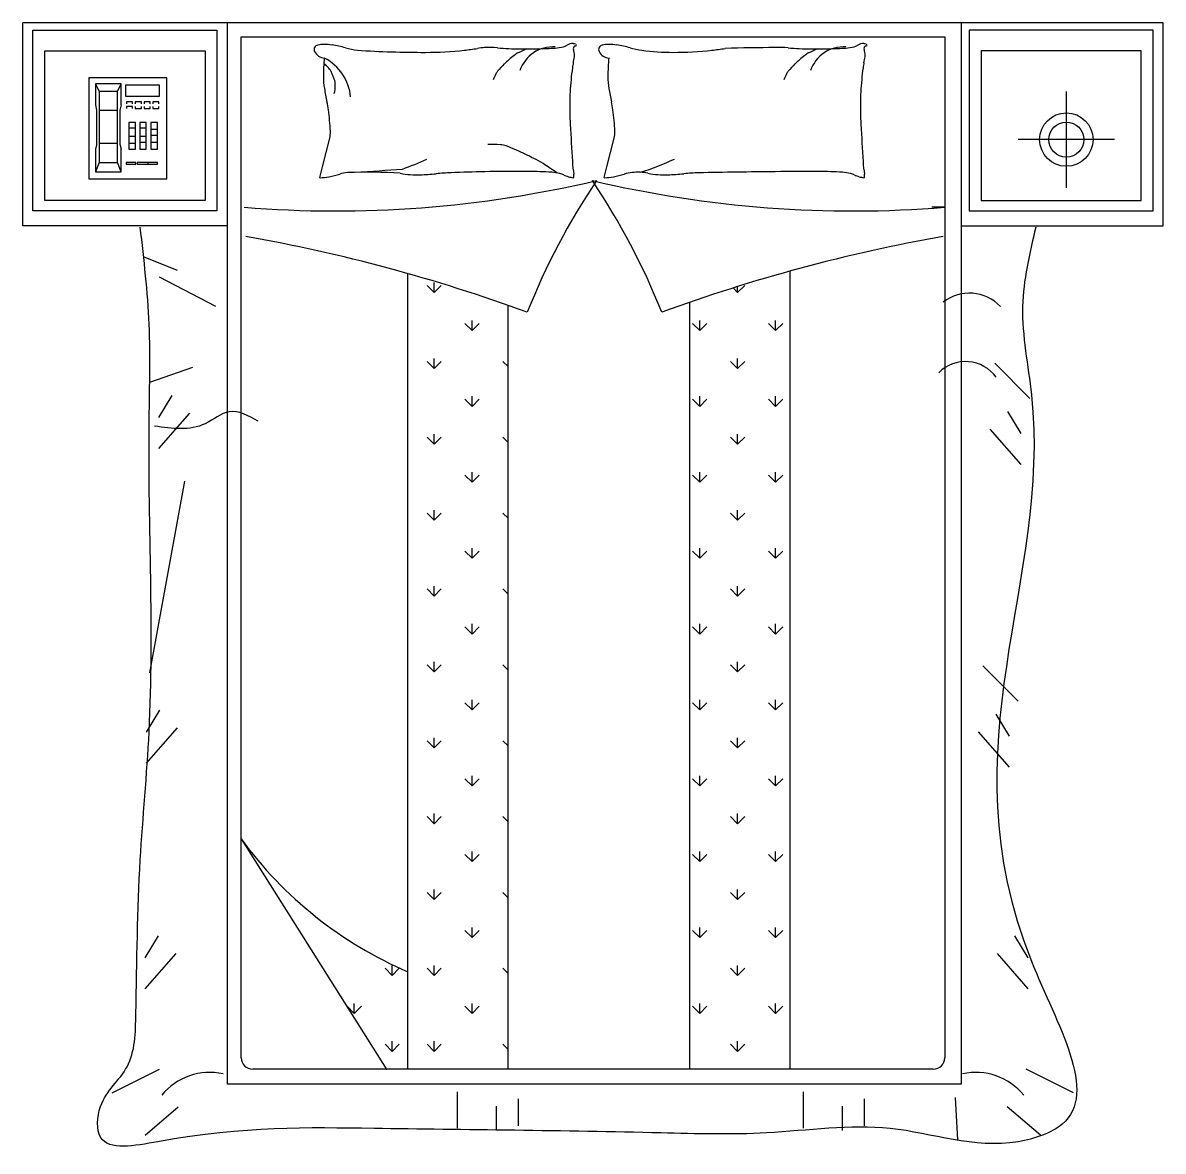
# Model space of a CAD drawing. Header units: inches. Extents: x 11.4 to 53.9, y 13.7 to 38.5.
# Drawn here: x 20.312 to 22.693, y 31.163 to 33.518 of the extents above; entities that cross this region are included whole.
import ezdxf

# ---------------------------------------------------------------- set-up
doc = ezdxf.new("R2010")
doc.units = ezdxf.units.IN
doc.header["$MEASUREMENT"] = 0
for name, color, linetype in [('02', 2, 'Continuous'), ('1', 1, 'Continuous'), ('4', 4, 'Continuous')]:
    doc.layers.add(name, color=color, linetype=linetype)

msp = doc.modelspace()

# ---------------------------------------------------------------- linework, layer by layer
at = {"layer": '02'}
for p, q in [((20.3334, 33.1257, -0.2586), (20.3334, 33.503, -0.2586)), ((20.3334, 33.503, -0.2586), (20.7176, 33.503, -0.2586)), ((20.7176, 33.503, -0.2586), (20.7176, 33.1257, -0.2586)), ((22.2879, 33.503, -0.2586), (22.2879, 33.1257, -0.2586)), ((22.6722, 33.503, -0.2586), (22.2879, 33.503, -0.2586)), ((22.6722, 33.1257, -0.2586), (22.6722, 33.503, -0.2586)), ((20.3586, 33.1472, -0.2586), (20.3586, 33.4598, -0.2586)), ((20.3586, 33.4598, -0.2586), (20.6927, 33.4598, -0.2586)), ((20.6927, 33.4598, -0.2586), (20.6927, 33.1472, -0.2586)), ((22.3129, 33.4598, -0.2586), (22.3129, 33.1472, -0.2586)), ((22.6469, 33.4598, -0.2586), (22.3129, 33.4598, -0.2586)), ((22.6469, 33.1472, -0.2586), (22.6469, 33.4598, -0.2586)), ((20.9379, 33.2173), (20.953, 33.2775)), ((21.5319, 33.2173), (21.5469, 33.2775)), ((20.9324, 33.1954), (20.9379, 33.2173)), ((21.5264, 33.1954), (21.5319, 33.2173)), ((20.6927, 33.1472, -0.2586), (20.3586, 33.1472, -0.2586)), ((22.3129, 33.1472, -0.2586), (22.6469, 33.1472, -0.2586)), ((20.7176, 33.1257, -0.2586), (20.3334, 33.1257, -0.2586)), ((22.2371, 33.133, -0.2586), (22.2105, 33.133, -0.2586)), ((22.2879, 33.1257, -0.2586), (22.6722, 33.1257, -0.2586)), ((20.5637, 33.0301, -0.2586), (20.6345, 33.0018, -0.2586)), ((21.9144, 31.3337, -0.2586), (21.9144, 32.9999, -0.2586)), ((20.5967, 32.9876, -0.2586), (20.7147, 32.9263, -0.2586)), ((21.1164, 31.3337, -0.2586), (21.1164, 32.9945, -0.2586)), ((21.1712, 32.9549), (21.1712, 32.9759)), ((21.1712, 32.9549), (21.1563, 32.9698)), ((21.1712, 32.9549), (21.186, 32.9698)), ((21.8047, 32.9549), (21.7951, 32.9646)), ((21.8047, 32.9549), (21.8196, 32.9698)), ((21.8047, 32.9549), (21.8047, 32.9676)), ((21.3257, 31.3337, -0.2586), (21.3257, 32.9282, -0.2586)), ((21.7051, 31.3337, -0.2586), (21.7051, 32.9348, -0.2586)), ((21.2504, 32.8758), (21.2355, 32.8906)), ((21.2504, 32.8758), (21.2504, 32.8968)), ((21.2504, 32.8758), (21.2652, 32.8906)), ((21.7255, 32.8758), (21.7107, 32.8906)), ((21.7255, 32.8758), (21.7255, 32.8968)), ((21.7255, 32.8758), (21.7404, 32.8906)), ((21.8839, 32.8758), (21.8691, 32.8906)), ((21.8839, 32.8758), (21.8839, 32.8968)), ((21.8839, 32.8758), (21.8988, 32.8906)), ((21.1712, 32.7966), (21.1563, 32.8114)), ((21.1712, 32.7966), (21.1712, 32.8176)), ((21.1712, 32.7966), (21.186, 32.8114)), ((21.3257, 32.8004), (21.3147, 32.8114)), ((21.8047, 32.7966), (21.7899, 32.8114)), ((21.8047, 32.7966), (21.8047, 32.8176)), ((21.8047, 32.7966), (21.8196, 32.8114)), ((20.5778, 32.7677, -0.2586), (20.6675, 32.799, -0.2586)), ((22.4151, 32.7341, -0.2586), (22.3414, 32.8077, -0.2586)), ((20.5962, 32.6941, -0.2586), (20.6239, 32.7401, -0.2586)), ((21.2504, 32.7174), (21.2504, 32.7384)), ((21.7255, 32.7174), (21.7255, 32.7384)), ((21.8839, 32.7174), (21.8839, 32.7384)), ((21.2504, 32.7174), (21.2355, 32.7322)), ((21.2504, 32.7174), (21.2652, 32.7322)), ((21.7255, 32.7174), (21.7107, 32.7322)), ((21.7255, 32.7174), (21.7404, 32.7322)), ((21.8839, 32.7174), (21.8691, 32.7322)), ((21.8839, 32.7174), (21.8988, 32.7322)), ((20.5962, 32.6297, -0.2586), (20.6607, 32.7033, -0.2586)), ((22.3966, 32.6605, -0.2586), (22.369, 32.7065, -0.2586)), ((22.3966, 32.5961, -0.2586), (22.3322, 32.6697, -0.2586)), ((21.1712, 32.6382), (21.1563, 32.653)), ((21.1712, 32.6382), (21.1712, 32.6592)), ((21.1712, 32.6382), (21.186, 32.653)), ((21.3257, 32.642), (21.3147, 32.653)), ((21.8047, 32.6382), (21.7899, 32.653)), ((21.8047, 32.6382), (21.8047, 32.6592)), ((21.8047, 32.6382), (21.8196, 32.653)), ((21.2504, 32.559), (21.2355, 32.5738)), ((21.2504, 32.559), (21.2504, 32.58)), ((21.2504, 32.559), (21.2652, 32.5738)), ((21.7255, 32.559), (21.7107, 32.5738)), ((21.7255, 32.559), (21.7255, 32.58)), ((21.7255, 32.559), (21.7404, 32.5738)), ((21.8839, 32.559), (21.8691, 32.5738)), ((21.8839, 32.559), (21.8839, 32.58)), ((21.8839, 32.559), (21.8988, 32.5738)), ((20.5773, 32.161, -0.2586), (20.6509, 32.5612, -0.2586)), ((21.1712, 32.4798), (21.1712, 32.5008)), ((21.8047, 32.4798), (21.8047, 32.5008)), ((21.1712, 32.4798), (21.1563, 32.4946)), ((21.1712, 32.4798), (21.186, 32.4946)), ((21.3257, 32.4837), (21.3147, 32.4946)), ((21.8047, 32.4798), (21.7899, 32.4946)), ((21.8047, 32.4798), (21.8196, 32.4946)), ((21.2504, 32.4006), (21.2355, 32.4154)), ((21.2504, 32.4006), (21.2504, 32.4216)), ((21.2504, 32.4006), (21.2652, 32.4154)), ((21.7255, 32.4006), (21.7107, 32.4154)), ((21.7255, 32.4006), (21.7255, 32.4216)), ((21.7255, 32.4006), (21.7404, 32.4154)), ((21.8839, 32.4006), (21.8691, 32.4154)), ((21.8839, 32.4006), (21.8839, 32.4216)), ((21.8839, 32.4006), (21.8988, 32.4154)), ((21.1712, 32.3214), (21.1563, 32.3362)), ((21.1712, 32.3214), (21.1712, 32.3424)), ((21.1712, 32.3214), (21.186, 32.3362)), ((21.3257, 32.3253), (21.3147, 32.3362)), ((21.8047, 32.3214), (21.7899, 32.3362)), ((21.8047, 32.3214), (21.8047, 32.3424)), ((21.8047, 32.3214), (21.8196, 32.3362)), ((21.2504, 32.2422), (21.2504, 32.2632)), ((21.7255, 32.2422), (21.7255, 32.2632)), ((21.8839, 32.2422), (21.8839, 32.2632)), ((21.2504, 32.2422), (21.2355, 32.257)), ((21.2504, 32.2422), (21.2652, 32.257)), ((21.7255, 32.2422), (21.7107, 32.257)), ((21.7255, 32.2422), (21.7404, 32.257)), ((21.8839, 32.2422), (21.8691, 32.257)), ((21.8839, 32.2422), (21.8988, 32.257)), ((21.1712, 32.163), (21.1563, 32.1778)), ((21.1712, 32.163), (21.1712, 32.184)), ((21.1712, 32.163), (21.186, 32.1778)), ((21.3257, 32.1669), (21.3147, 32.1778)), ((21.8047, 32.163), (21.7899, 32.1778)), ((21.8047, 32.163), (21.8047, 32.184)), ((21.8047, 32.163), (21.8196, 32.1778)), ((22.3904, 32.1023, -0.2586), (22.3167, 32.1759, -0.2586)), ((21.2504, 32.0838), (21.2355, 32.0986)), ((21.2504, 32.0838), (21.2504, 32.1048)), ((21.2504, 32.0838), (21.2652, 32.0986)), ((21.7255, 32.0838), (21.7107, 32.0986)), ((21.7255, 32.0838), (21.7255, 32.1048)), ((21.7255, 32.0838), (21.7404, 32.0986)), ((21.8839, 32.0838), (21.8691, 32.0986)), ((21.8839, 32.0838), (21.8839, 32.1048)), ((21.8839, 32.0838), (21.8988, 32.0986)), ((20.5705, 32.0371, -0.2586), (20.5981, 32.0831, -0.2586)), ((22.372, 32.0287, -0.2586), (22.3444, 32.0747, -0.2586)), ((20.5705, 31.9727, -0.2586), (20.635, 32.0463, -0.2586)), ((21.1712, 32.0046), (21.1712, 32.0256)), ((21.8047, 32.0046), (21.8047, 32.0256)), ((22.372, 31.9643, -0.2586), (22.3075, 32.0379, -0.2586)), ((21.1712, 32.0046), (21.1563, 32.0194)), ((21.1712, 32.0046), (21.186, 32.0194)), ((21.3257, 32.0085), (21.3147, 32.0194)), ((21.8047, 32.0046), (21.7899, 32.0194)), ((21.8047, 32.0046), (21.8196, 32.0194)), ((21.2504, 31.9254), (21.2355, 31.9402)), ((21.2504, 31.9254), (21.2504, 31.9464)), ((21.2504, 31.9254), (21.2652, 31.9402)), ((21.7255, 31.9254), (21.7107, 31.9402)), ((21.7255, 31.9254), (21.7255, 31.9464)), ((21.7255, 31.9254), (21.7404, 31.9402)), ((21.8839, 31.9254), (21.8691, 31.9402)), ((21.8839, 31.9254), (21.8839, 31.9464)), ((21.8839, 31.9254), (21.8988, 31.9402)), ((21.1712, 31.8462), (21.1563, 31.8611)), ((21.1712, 31.8462), (21.1712, 31.8672)), ((21.1712, 31.8462), (21.186, 31.8611)), ((21.3257, 31.8501), (21.3147, 31.8611)), ((21.8047, 31.8462), (21.7899, 31.8611)), ((21.8047, 31.8462), (21.8047, 31.8672)), ((21.8047, 31.8462), (21.8196, 31.8611)), ((20.7679, 31.8146, -0.2586), (21.0721, 31.3326, -0.2586)), ((21.2504, 31.767), (21.2504, 31.788)), ((21.7255, 31.767), (21.7255, 31.788)), ((21.8839, 31.767), (21.8839, 31.788)), ((21.2504, 31.767), (21.2355, 31.7819)), ((21.2504, 31.767), (21.2652, 31.7819)), ((21.7255, 31.767), (21.7107, 31.7819)), ((21.7255, 31.767), (21.7404, 31.7819)), ((21.8839, 31.767), (21.8691, 31.7819)), ((21.8839, 31.767), (21.8988, 31.7819)), ((21.1712, 31.6878), (21.1563, 31.7027)), ((21.1712, 31.6878), (21.1712, 31.7088)), ((21.1712, 31.6878), (21.186, 31.7027)), ((21.3257, 31.6917), (21.3147, 31.7027)), ((21.8047, 31.6878), (21.7899, 31.7027)), ((21.8047, 31.6878), (21.8047, 31.7088)), ((21.8047, 31.6878), (21.8196, 31.7027)), ((21.2504, 31.6086), (21.2355, 31.6235)), ((21.2504, 31.6086), (21.2504, 31.6296)), ((21.2504, 31.6086), (21.2652, 31.6235)), ((21.7255, 31.6086), (21.7107, 31.6235)), ((21.7255, 31.6086), (21.7255, 31.6296)), ((21.7255, 31.6086), (21.7404, 31.6235)), ((21.8839, 31.6086), (21.8691, 31.6235)), ((21.8839, 31.6086), (21.8839, 31.6296)), ((21.8839, 31.6086), (21.8988, 31.6235)), ((20.5678, 31.5659, -0.2586), (20.5954, 31.6119, -0.2586)), ((22.4114, 31.5659, -0.2586), (22.3838, 31.6119, -0.2586)), ((20.5678, 31.5015, -0.2586), (20.6323, 31.5751, -0.2586)), ((22.4114, 31.5015, -0.2586), (22.347, 31.5751, -0.2586)), ((21.0836, 31.5294), (21.0836, 31.5504)), ((21.1712, 31.5294), (21.1712, 31.5504)), ((21.8047, 31.5294), (21.8047, 31.5504)), ((20.9391, 31.5433), (20.9401, 31.5443)), ((21.0836, 31.5294), (21.0687, 31.5443)), ((21.0836, 31.5294), (21.0984, 31.5443)), ((21.1712, 31.5294), (21.1563, 31.5443)), ((21.1712, 31.5294), (21.186, 31.5443)), ((21.3257, 31.5333), (21.3147, 31.5443)), ((21.8047, 31.5294), (21.7899, 31.5443)), ((21.8047, 31.5294), (21.8196, 31.5443)), ((21.0044, 31.4502), (20.9896, 31.4651)), ((21.0044, 31.4502), (21.0044, 31.4712)), ((21.0044, 31.4502), (21.0193, 31.4651)), ((21.2504, 31.4502), (21.2355, 31.4651)), ((21.2504, 31.4502), (21.2504, 31.4712)), ((21.2504, 31.4502), (21.2652, 31.4651)), ((21.7255, 31.4502), (21.7107, 31.4651)), ((21.7255, 31.4502), (21.7255, 31.4712)), ((21.7255, 31.4502), (21.7404, 31.4651)), ((21.8839, 31.4502), (21.8691, 31.4651)), ((21.8839, 31.4502), (21.8839, 31.4712)), ((21.8839, 31.4502), (21.8988, 31.4651)), ((21.0836, 31.371), (21.0687, 31.3859)), ((21.0836, 31.371), (21.0836, 31.392)), ((21.0836, 31.371), (21.0984, 31.3859)), ((21.1712, 31.371), (21.1563, 31.3859)), ((21.1712, 31.371), (21.1712, 31.392)), ((21.1712, 31.371), (21.186, 31.3859)), ((21.3257, 31.3749), (21.3147, 31.3859)), ((21.8047, 31.371), (21.7899, 31.3859)), ((21.8047, 31.371), (21.8047, 31.392)), ((21.8047, 31.371), (21.8196, 31.3859)), ((20.4988, 31.2847, -0.2586), (20.5974, 31.3339, -0.2586)), ((22.5058, 31.2847, -0.2586), (22.4073, 31.3339, -0.2586)), ((21.2199, 31.2106, -0.2586), (21.2199, 31.2868, -0.2586)), ((21.9425, 31.2106, -0.2586), (21.9425, 31.2868, -0.2586)), ((21.3471, 31.2157, -0.2586), (21.3471, 31.2716, -0.2586)), ((22.0697, 31.2157, -0.2586), (22.0697, 31.2716, -0.2586)), ((22.2643, 31.1862, -0.2586), (22.2594, 31.2748, -0.2586)), ((20.5678, 31.196, -0.2586), (20.6368, 31.2551, -0.2586)), ((21.3013, 31.2055, -0.2586), (21.3013, 31.2563, -0.2586)), ((22.0239, 31.2055, -0.2586), (22.0239, 31.2563, -0.2586)), ((22.4368, 31.196, -0.2586), (22.3678, 31.2551, -0.2586))]:
    msp.add_line(p, q, dxfattribs=at)
for centre, radius, start, end in [((20.9302, 33.4623), 0.00957, 101.2724, 206.5805), ((20.9439, 33.4692), 0.0249, 206.5805, 265.5998), ((20.9412, 33.4071), 0.0659, 90, 101.2724), ((20.9412, 33.3555), 0.1175, 81.5628, 90), ((20.9259, 33.252), 0.2222, 74.256, 81.5628), ((21.0341, 33.6358), 0.1766, 254.256, 262.4531), ((21.1531, 35.8041), 2.3477, 266.5273, 270.0015), ((21.1531, 34.2211), 0.7647, 270, 276.0867), ((21.1933, 33.8444), 0.3858, 276.0867, 280.1899), ((21.2812, 33.3553), 0.1111, 92.5386, 100.1899), ((21.2856, 33.2553), 0.2112, 85.1982, 92.5386), ((21.3566, 34.1001), 0.6366, 265.1982, 269.4243), ((21.3727, 33.406), 0.056, 117.2396, 128.3886), ((21.4251, 33.304), 0.1706, 110.8603, 117.2396), ((21.4188, 33.3955), 0.0723, 85.7841, 161.5603), ((21.3612, 34.5528), 1.0893, 269.4243, 271.9079), ((21.3775, 34.0621), 0.5984, 271.9079, 275.2592), ((21.4288, 33.5054), 0.0393, 275.2592, 300.6513), ((21.4595, 33.4535), 0.0211, 85.6975, 120.6513), ((21.4597, 33.4562), 0.0183, 68.2117, 85.6975), ((21.473, 33.4634), 0.0114, 158.0096, 201.421), ((21.4402, 33.4505), 0.0239, 351.8665, 21.421), ((21.4654, 33.4665), 0.00312, 78.1069, 158.0096), ((21.4664, 33.4712), 0.00169, 258.1069, 68.286), ((21.5241, 33.4623), 0.00957, 101.2724, 206.5805), ((21.5379, 33.4692), 0.0249, 206.5805, 265.5998), ((21.5352, 33.4071), 0.0659, 90, 101.2724), ((21.5352, 33.3555), 0.1175, 81.5628, 90), ((21.5198, 33.252), 0.2222, 74.256, 81.5628), ((21.628, 33.6358), 0.1766, 254.256, 262.4531), ((21.6702, 33.9541), 0.4977, 262.4531, 270), ((21.6702, 34.2211), 0.7647, 270, 276.0867), ((21.7103, 33.8444), 0.3858, 276.0867, 280.1899), ((21.9176, 27.9495), 5.5169, 90.358, 91.4435), ((21.8925, 33.2553), 0.2112, 85.1982, 92.5386), ((21.9634, 34.1001), 0.6366, 265.1982, 269.4243), ((21.9795, 33.406), 0.056, 117.2396, 128.3886), ((22.0319, 33.304), 0.1706, 110.8603, 117.2396), ((22.0256, 33.3955), 0.0723, 85.7841, 161.5603), ((21.968, 34.5528), 1.0893, 269.4243, 271.9079), ((21.9843, 34.0621), 0.5984, 271.9079, 275.2592), ((22.0356, 33.5054), 0.0393, 275.2592, 300.6513), ((22.0663, 33.4535), 0.0211, 85.6975, 120.6513), ((22.0665, 33.4562), 0.0183, 68.2117, 85.6975), ((22.0798, 33.4634), 0.0114, 158.0096, 201.421), ((22.047, 33.4505), 0.0239, 351.8665, 21.421), ((22.0722, 33.4665), 0.00312, 78.1069, 158.0096), ((22.0732, 33.4712), 0.00169, 258.1069, 68.286), ((21.2983, 33.4057), 0.3585, 173.7676, 180), ((20.9021, 33.3799), 0.0655, 41.4429, 53.7359), ((20.8953, 33.3536), 0.102, 5.6311, 62.7964), ((21.4312, 33.3136), 0.1642, 133.8115, 140.9651), ((21.5152, 33.226), 0.2855, 128.3886, 133.8115), ((21.603, 33.4045), 0.1446, 167.8905, 172.3191), ((21.2863, 33.4725), 0.1794, 347.8905, 351.8665), ((21.8923, 33.4057), 0.3585, 173.7676, 180), ((22.038, 33.3136), 0.1642, 133.8115, 140.9651), ((22.122, 33.226), 0.2855, 128.3886, 133.8115), ((22.2098, 33.4045), 0.1446, 167.8905, 172.3191), ((21.8931, 33.4725), 0.1794, 347.8905, 351.8665), ((21.0885, 33.4057), 0.1487, 180, 189.6844), ((20.9224, 33.3978), 0.0384, 25.3551, 41.4429), ((20.8575, 33.3671), 0.1101, 21.8149, 25.3551), ((20.8207, 33.3523), 0.1499, 18.7799, 21.8149), ((21.4284, 33.3422), 0.1459, 151.6832, 156.9972), ((21.3316, 33.3944), 0.036, 140.9651, 151.6832), ((22.1194, 33.3349), 0.6656, 172.3191, 176.6313), ((21.6824, 33.4057), 0.1487, 180, 189.6844), ((22.0352, 33.3422), 0.1459, 151.6832, 156.9972), ((21.9384, 33.3944), 0.036, 140.9651, 151.6832), ((22.7262, 33.3349), 0.6656, 172.3191, 176.6313), ((21.5758, 33.4888), 0.643, 189.6844, 192.1984), ((20.9238, 33.3874), 0.0409, 0, 18.7799), ((20.898, 33.3874), 0.0667, 345.3149, 0), ((22.1697, 33.4888), 0.643, 189.6844, 192.1984), ((21.9489, 33.3449), 0.4948, 176.6313, 181.6331), ((22.5557, 33.3449), 0.4948, 176.6313, 181.6331), ((20.7213, 33.3041), 0.2312, 8.0051, 12.1984), ((20.4747, 33.2694), 0.4803, 2.6649, 8.0051), ((21.3152, 33.3041), 0.2312, 8.0051, 12.1984), ((21.0686, 33.2694), 0.4803, 2.6649, 8.0051), ((22.4491, 33.3592), 0.9953, 181.6331, 183.055), ((23.0559, 33.3592), 0.9953, 181.6331, 183.055), ((20.9051, 33.2894), 0.0494, 345.9548, 2.6649), ((31.3815, 33.8359), 9.9403, 183.05496, 183.50486), ((21.499, 33.2894), 0.0494, 345.9548, 2.6649), ((31.9883, 33.8359), 9.9403, 183.05496, 183.50486), ((21.2954, 33.0658), 0.1983, 85.9172, 93.5552), ((21.3065, 33.2215), 0.0423, 69.3257, 85.9172), ((21.1911, 32.9155), 0.3693, 65.6735, 69.3257), ((20.9131, 32.3006), 1.0441, 63.5015, 65.6735), ((20.9256, 33.7205), 0.5385, 289.428, 295.3111), ((21.2773, 33.0311), 0.2279, 57.865, 63.5015), ((21.116, 32.7743), 0.5312, 54.1737, 57.865), ((21.6934, 33.2425), 0.2341, 183.5049, 189.9984), ((21.4426, 33.7205), 0.5385, 287.1982, 295.3111), ((22.3002, 33.2425), 0.2341, 183.5049, 189.9984), ((20.9331, 33.1952), 0.000668, 165.9551, 274.0829), ((20.9191, 33.3914), 0.1974, 274.0829, 279.4841), ((20.924, 33.3619), 0.1674, 279.4841, 287.3864), ((21.0001, 33.1188), 0.0873, 96.4341, 107.3864), ((21.0298, 32.0465), 1.1597, 86.5044, 91.9485), ((20.273, 44.7259), 11.5432, 273.65038, 274.13196), ((21.1341, 33.3684), 0.1677, 258.4414, 272.7491), ((21.093, 34.2237), 1.0241, 272.7491, 274.6176), ((21.2469, 32.3191), 0.8868, 92.6096, 94.6176), ((21.3181, 30.7565), 2.451, 90.9704, 92.6096), ((21.3472, 29.039), 4.1688, 89.7135, 90.9704), ((21.3638, 32.3591), 0.8486, 86.426, 89.7135), ((21.41, 33.0999), 0.1063, 77.131, 86.426), ((21.4264, 33.1714), 0.033, 62.7159, 77.131), ((21.4671, 33.2505), 0.0559, 242.7159, 253.7788), ((21.4693, 33.258), 0.0638, 253.7788, 262.8796), ((21.4616, 33.1957), 0.000963, 262.8796, 343.3022), ((21.449, 33.1994), 0.0141, 343.3022, 9.9984), ((21.527, 33.1952), 0.000668, 165.9551, 274.0829), ((21.513, 33.3914), 0.1974, 274.0829, 279.4841), ((21.518, 33.3619), 0.1674, 279.4841, 287.3864), ((21.5941, 33.1188), 0.0873, 96.4341, 107.3864), ((21.5962, 33.0998), 0.1064, 78.4414, 96.4341), ((21.6511, 33.3684), 0.1677, 258.4414, 272.7491), ((21.6101, 34.2237), 1.0241, 272.7491, 274.6176), ((21.7639, 32.3191), 0.8868, 92.6096, 94.6176), ((21.978, 20.4668), 12.7407, 90.4255, 91.14448), ((21.954, 29.039), 4.1688, 89.7135, 90.9704), ((21.9706, 32.3591), 0.8486, 86.426, 89.7135), ((22.0168, 33.0999), 0.1063, 77.131, 86.426), ((22.0332, 33.1714), 0.033, 62.7159, 77.131), ((22.074, 33.2505), 0.0559, 242.7159, 253.7788), ((22.0761, 33.258), 0.0638, 253.7788, 262.8796), ((22.0684, 33.1957), 0.000963, 262.8796, 343.3022), ((22.0558, 33.1994), 0.0141, 343.3022, 9.9984), ((20.9653, 35.496, -0.2586), 2.3707, 265.3851, 283.2858), ((22.7495, 32.3608, -0.2586), 1.4905, 146.2561, 158.2172), ((20.2622, 32.3608, -0.2586), 1.4905, 21.7828, 33.7439), ((22.0464, 35.496, -0.2586), 2.3707, 256.7142, 274.6149), ((20.1801, 29.6776, -0.2586), 3.4465, 69.8847, 80.0098), ((22.8316, 29.6776, -0.2586), 3.4465, 99.9902, 110.1153), ((22.2887, 32.8649, -0.2586), 0.0889, 43.1373, 128.0749), ((22.2806, 32.7317, -0.2586), 0.0791, 36.251, 134.9612), ((21.4518, 32.3153, -0.2586), 0.8476, 216.2133, 246.6874), ((20.7031, 31.1959, -0.2586), 0.1311, 77.9321, 140.2161), ((22.3016, 31.1959, -0.2586), 0.1311, 39.7839, 102.0679)]:
    msp.add_arc(centre, radius, start, end, dxfattribs=at)
for points, knots in [([(22.4273, 33.0913, -0.2586), (22.4141, 33.0363, -0.2586), (22.3863, 32.9207, -0.2586), (22.4955, 32.4063, -0.2586), (22.1705, 31.9125, -0.2586), (22.5847, 31.2437, -0.2586), (22.3286, 31.1545, -0.2586), (22.1293, 31.2329, -0.2586), (21.8769, 31.194, -0.2586), (21.5211, 31.2051, -0.2586), (21.0719, 31.2083, -0.2586), (20.7464, 31.2156, -0.2586), (20.4632, 31.1566, -0.2586), (20.4688, 31.276, -0.2586), (20.5463, 31.3346, -0.2586), (20.55, 31.5253, -0.2586), (20.5523, 31.7513, -0.2586), (20.5923, 32.1625, -0.2586), (20.5697, 32.5344, -0.2586), (20.5813, 32.8863, -0.2586), (20.5654, 33.0239, -0.2586), (20.5576, 33.0913, -0.2586)], [0, 0, 0, 0, 149.899465, 315.004478, 1370.475523, 1679.803716, 1768.357028, 2008.100012, 2238.49645, 2435.85354, 2970.425353, 3374.115547, 3481.33247, 3538.831876, 3627.711947, 3727.644902, 4015.259234, 4254.037843, 4824.871591, 5013.798026, 5195.257097, 5195.257097, 5195.257097, 5195.257097]), ([(20.8038, 32.6862, -0.2586), (20.7833, 32.6978, -0.2586), (20.7446, 32.7196, -0.2586), (20.6803, 32.6629, -0.2586), (20.6242, 32.6709, -0.2586), (20.5876, 32.6762, -0.2586)], [0, 0, 0, 0, 56.780429, 106.962321, 201.345926, 201.345926, 201.345926, 201.345926])]:
    msp.add_open_spline(points, degree=3, knots=knots, dxfattribs=at)
at = {"layer": '1'}
for p, q in [((20.7684, 31.3576, -0.2586), (20.7684, 33.4885, -0.2586)), ((20.7684, 33.4885, -0.2586), (22.2371, 33.4885, -0.2586)), ((22.2371, 33.4885, -0.2586), (22.2371, 31.3576, -0.2586)), ((20.6132, 33.403), (20.4502, 33.403)), ((20.4502, 33.403), (20.4502, 33.1922)), ((20.4641, 33.3904), (20.4641, 33.3471)), ((20.5177, 33.3904), (20.4641, 33.3904)), ((20.4641, 33.3904), (20.4714, 33.3749)), ((20.5098, 33.3749), (20.5177, 33.3904)), ((20.5177, 33.3471), (20.5177, 33.3908)), ((20.598, 33.3876), (20.527, 33.3876)), ((20.527, 33.3876), (20.527, 33.3651)), ((20.598, 33.3651), (20.598, 33.3876)), ((20.6132, 33.1922), (20.6132, 33.403)), ((20.4714, 33.3749), (20.4714, 33.2266)), ((20.5098, 33.3749), (20.4714, 33.3749)), ((20.5098, 33.2266), (20.5098, 33.3749)), ((20.527, 33.3651), (20.598, 33.3651)), ((22.491, 33.1737, -0.2586), (22.491, 33.3748, -0.2586)), ((20.4641, 33.3471), (20.4665, 33.3358)), ((20.4665, 33.3358), (20.4665, 33.2636)), ((20.5098, 33.3349), (20.4714, 33.3349)), ((20.5177, 33.3471), (20.5146, 33.3358)), ((20.5146, 33.3358), (20.5146, 33.2649)), ((20.5287, 33.3532), (20.5287, 33.3489)), ((20.5414, 33.3532), (20.5287, 33.3532)), ((20.5287, 33.3433), (20.5287, 33.339)), ((20.5414, 33.3433), (20.5287, 33.3433)), ((20.5414, 33.3489), (20.5414, 33.3532)), ((20.5414, 33.339), (20.5414, 33.3433)), ((20.5471, 33.3532), (20.5471, 33.3489)), ((20.5598, 33.3532), (20.5471, 33.3532)), ((20.5471, 33.3433), (20.5471, 33.339)), ((20.5471, 33.339), (20.5598, 33.339)), ((20.5598, 33.3489), (20.5598, 33.3532)), ((20.5598, 33.339), (20.5598, 33.3433)), ((20.5655, 33.3532), (20.5655, 33.3489)), ((20.5782, 33.3532), (20.5655, 33.3532)), ((20.5655, 33.3433), (20.5655, 33.339)), ((20.5655, 33.339), (20.5782, 33.339)), ((20.5782, 33.3489), (20.5782, 33.3532)), ((20.5782, 33.339), (20.5782, 33.3433)), ((20.5965, 33.3532), (20.5838, 33.3532)), ((20.5838, 33.3532), (20.5838, 33.3489)), ((20.5838, 33.3433), (20.5838, 33.339)), ((20.5838, 33.339), (20.5965, 33.339)), ((20.5965, 33.3489), (20.5965, 33.3532)), ((20.5965, 33.339), (20.5965, 33.3433)), ((20.5474, 33.3103), (20.5336, 33.3103)), ((20.5336, 33.3103), (20.5336, 33.2542)), ((20.5474, 33.2542), (20.5474, 33.3103)), ((20.57, 33.3103), (20.5563, 33.3103)), ((20.5563, 33.3103), (20.5563, 33.2542)), ((20.57, 33.2542), (20.57, 33.3103)), ((20.5934, 33.3103), (20.5796, 33.3103)), ((20.5796, 33.3103), (20.5796, 33.2542)), ((20.5934, 33.2542), (20.5934, 33.3103)), ((20.5336, 33.2986), (20.5474, 33.2986)), ((20.5563, 33.2986), (20.57, 33.2986)), ((20.5934, 33.2955), (20.5796, 33.2955)), ((20.4665, 33.2636), (20.4641, 33.254)), ((20.4714, 33.267), (20.5098, 33.267)), ((20.5146, 33.2649), (20.5177, 33.254)), ((20.5474, 33.2806), (20.5336, 33.2806)), ((20.5474, 33.2658), (20.5336, 33.2658)), ((20.57, 33.2806), (20.5563, 33.2806)), ((20.5563, 33.269), (20.57, 33.269)), ((20.5796, 33.2838), (20.5934, 33.2838)), ((20.5796, 33.269), (20.5934, 33.269)), ((22.5915, 33.2743, -0.2586), (22.3904, 33.2743, -0.2586)), ((20.4641, 33.254), (20.4641, 33.2073)), ((20.5177, 33.2068), (20.5177, 33.254)), ((20.5336, 33.2542), (20.5474, 33.2542)), ((20.5563, 33.2542), (20.57, 33.2542)), ((20.5796, 33.2542), (20.5934, 33.2542)), ((20.4714, 33.2266), (20.4641, 33.2073)), ((20.4714, 33.2266), (20.5098, 33.2266)), ((20.5177, 33.2073), (20.5098, 33.2266)), ((20.5283, 33.2266), (20.5283, 33.2227)), ((20.5482, 33.2266), (20.5283, 33.2266)), ((20.5283, 33.2227), (20.5482, 33.2227)), ((20.5482, 33.2227), (20.5482, 33.2266)), ((20.5509, 33.2266), (20.5509, 33.2227)), ((20.5933, 33.2266), (20.5509, 33.2266)), ((20.5509, 33.2227), (20.5933, 33.2227)), ((20.5734, 33.2266), (20.5734, 33.2227)), ((20.5933, 33.2227), (20.5933, 33.2266)), ((20.4502, 33.1922), (20.6132, 33.1922)), ((20.4641, 33.2073), (20.5177, 33.2073)), ((22.2132, 31.3337, -0.2586), (20.7923, 31.3337, -0.2586))]:
    msp.add_line(p, q, dxfattribs=at)
for radius in [0.0558, 0.0366]:
    msp.add_circle((22.491, 33.2743, -0.2586), radius, dxfattribs=at)
for centre, start, end in [((20.7923, 31.3576, -0.2586), 180, 270), ((22.2132, 31.3576, -0.2586), 270, 0)]:
    msp.add_arc(centre, 0.0239, start, end, dxfattribs=at)
at = {"layer": '4'}
for p, q in [((20.3123, 33.0945, -0.2586), (20.3123, 33.5181, -0.2586)), ((22.6932, 33.5181, -0.2586), (20.3123, 33.5181, -0.2586)), ((20.7394, 31.3028, -0.2586), (20.7394, 33.5181, -0.2586)), ((22.2715, 33.5181, -0.2586), (22.2715, 31.3028, -0.2586)), ((22.6932, 33.0945, -0.2586), (22.6932, 33.5181, -0.2586)), ((20.7394, 33.0945, -0.2586), (20.3123, 33.0945, -0.2586)), ((22.2715, 33.0945, -0.2586), (22.6932, 33.0945, -0.2586)), ((22.2715, 31.3028, -0.2586), (20.7394, 31.3028, -0.2586))]:
    msp.add_line(p, q, dxfattribs=at)

doc.saveas('drawing.dxf')
